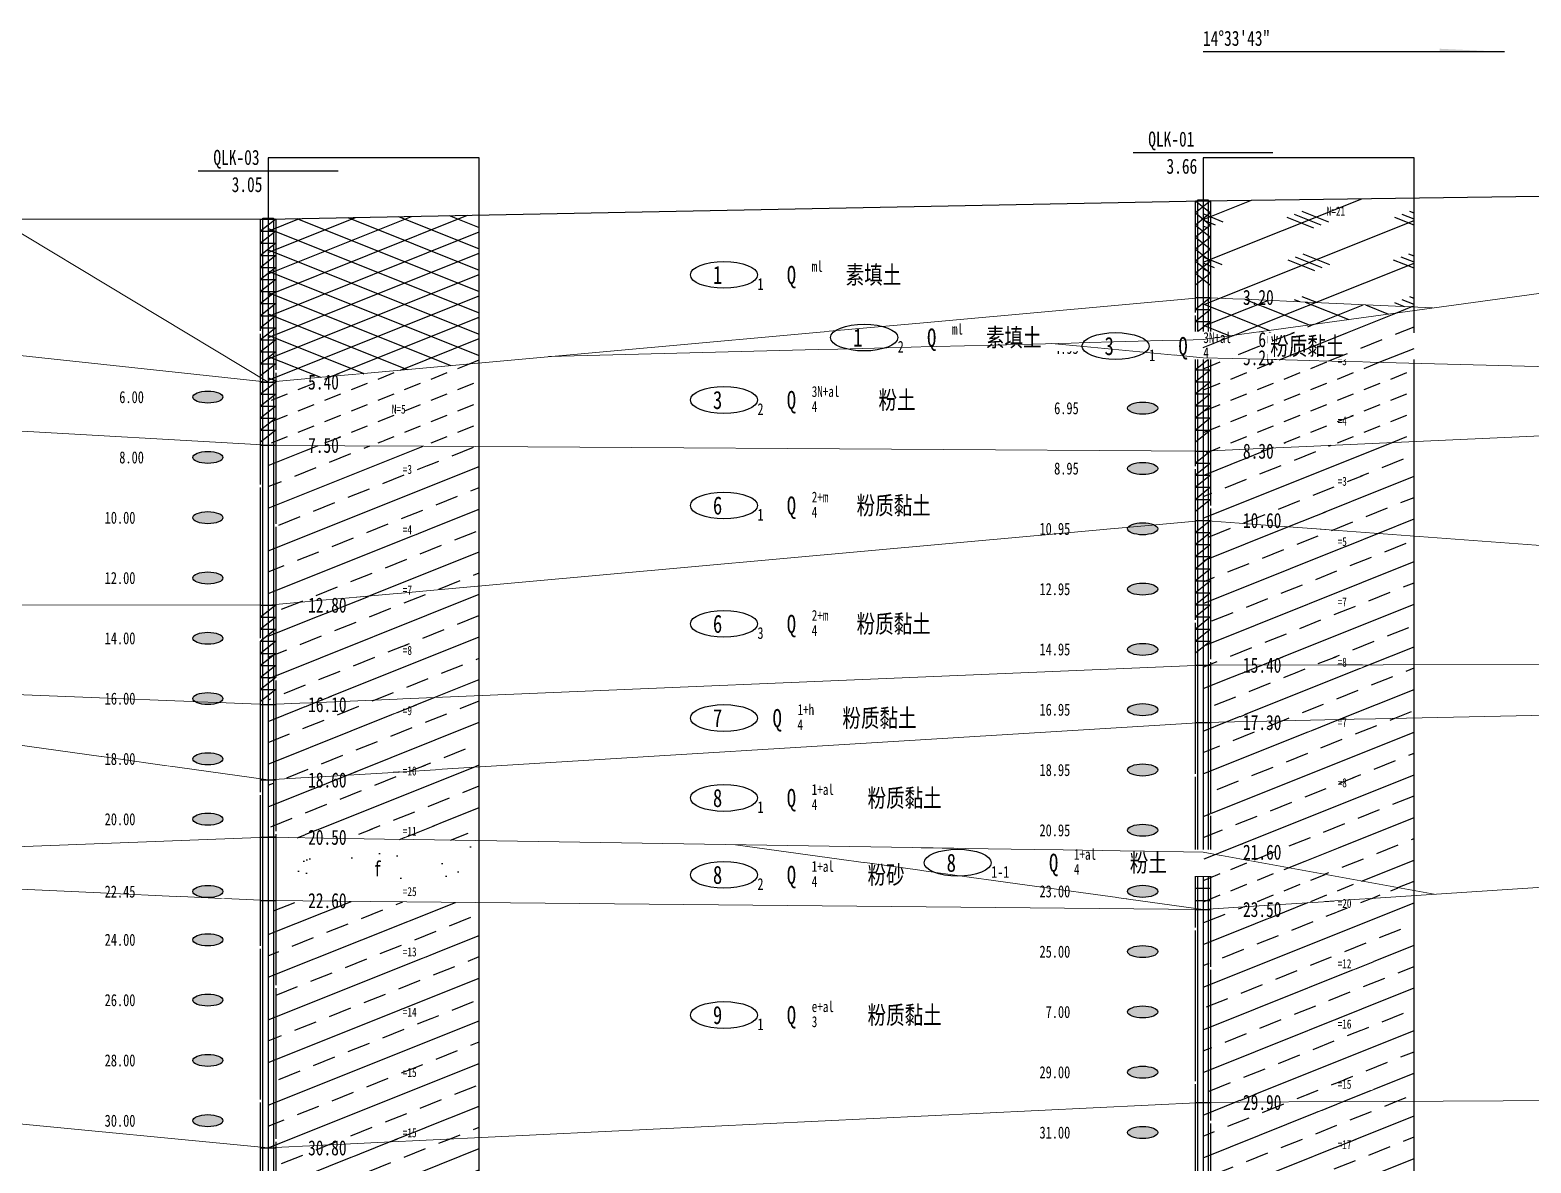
# Model space of a CAD drawing. Header units: millimetres. Extents: x 946 to 3601, y 223 to 2569.
# Drawn here: x 1884.39 to 1934.16, y 565.49 to 603.07 of the extents above; entities that cross this region are included whole.
import ezdxf

# ---------------------------------------------------------------- set-up
doc = ezdxf.new("R2010")
doc.units = ezdxf.units.MM
doc.linetypes.add('sx', pattern=[10, 5, 0, 5, 0])
for name, color, linetype in [('dz-temp', 4, 'Continuous'), ('GiCAD_PouMian', 7, 'Continuous'), ('GICAD_QUYANG', 7, 'Continuous'), ('地形线', 7, 'Continuous'), ('地质-地层符号', 3, 'Continuous'), ('地质-地面线', 7, 'Continuous'), ('地质-填充花纹', 8, 'Continuous'), ('地质-标贯', 7, 'Continuous'), ('地质-钻孔', 7, 'Continuous')]:
    doc.layers.add(name, color=color, linetype=linetype)
doc.layers.add('地质-地层线', color=7, linetype='Continuous', lineweight=15)
doc.layers.add('地质-文字', color=7, linetype='Continuous', lineweight=15)
doc.styles.add('LZ_FONTS_FS', font='', dxfattribs={"width": 0.7})
doc.styles.add('剖线方向', font='', dxfattribs={"width": 0.7, "height": 2.5})
doc.styles.add('叠加符号', font='', dxfattribs={"width": 0.7, "height": 2.5})
doc.styles.add('地层编号', font='', dxfattribs={"width": 0.7, "height": 3})
doc.styles.add('层底标注', font='', dxfattribs={"width": 0.7, "height": 2.5})
doc.styles.add('岩土名称', font='', dxfattribs={"width": 0.7, "height": 3})
doc.styles.add('时代', font='', dxfattribs={"width": 0.7, "height": 3})
doc.styles.add('标贯动探', font='', dxfattribs={"width": 0.7, "height": 1.5})
doc.styles.add('钻孔标注', font='', dxfattribs={"width": 0.7, "height": 2.5})
doc.styles.get('LZ_FONTS_FS').set_extended_font_data('仿宋_GB2312')
doc.styles.get('剖线方向').set_extended_font_data('仿宋_GB2312')
doc.styles.get('叠加符号').set_extended_font_data('仿宋_GB2312')
doc.styles.get('地层编号').set_extended_font_data('仿宋_GB2312')
doc.styles.get('层底标注').set_extended_font_data('仿宋_GB2312')
doc.styles.get('岩土名称').set_extended_font_data('仿宋_GB2312')
doc.styles.get('时代').set_extended_font_data('仿宋_GB2312')
doc.styles.get('标贯动探').set_extended_font_data('仿宋_GB2312')
doc.styles.get('钻孔标注').set_extended_font_data('仿宋_GB2312')
pattern_1 = [(21.80141, (0, 0), (-1.7677652, 0.7071061), []), (21.80141, (1.75, 0), (-1.7677652, 0.7071061), [0.76157655, -0.47598506])]
pattern_2 = [(21.80141, (0, 0), (-0.88388348, 0.3535534), []), (158.19859, (0, 0), (-0.88388348, -0.3535534), [])]
pattern_3 = [(21.80141, (0, 0), (-0.88388348, 0.3535534), [0.57118298, -0.38078866])]

# ---------------------------------------------------------------- blocks, each defined once
blk = doc.blocks.new('pxfx')
blk.add_hatch(color=7).paths.add_polyline_path([(15.687, 0), (15.687, 0.52), (20.099, 0)])
at = {"color": 7, "linetype": 'Continuous'}
blk.add_wipeout([(-10.226, -0.218), (10.317, -0.218), (10.317, 0.725), (-10.226, 0.725)], dxfattribs=at)
at = {"layer": '地形线', "color": 7}
blk.add_line((20, 0), (0, 0), dxfattribs=at)
blk = doc.blocks.new('WipeoutBlock')
at = {"color": 7}
blk.add_wipeout([(0, 0), (0, 1), (1, 1), (1, 0)], dxfattribs=at)
blk = doc.blocks.new('gkqy_yuan.dwg不标1')
at = {"layer": 'GiCAD_PouMian'}
h = blk.add_hatch(color=7, dxfattribs=at)
edge = h.paths.add_edge_path()
edge.add_arc((0, 0), 1, 0, 360)
at = {"layer": 'GICAD_QUYANG', "color": 7}
blk.add_circle((0, 0), 1, dxfattribs=at)

msp = doc.modelspace()

# ---------------------------------------------------------------- linework, layer by layer
at = {"layer": 'dz-temp', "color": 7, "linetype": 'Continuous'}
for p, q in [((1899.288, 598.834), (1892.288, 598.834)), ((1892.288, 598.834), (1892.288, 526.796)), ((1899.288, 526.796), (1899.288, 598.834)), ((1930.288, 598.834), (1923.288, 598.834)), ((1923.288, 598.834), (1923.288, 527.403)), ((1930.288, 527.403), (1930.288, 598.834))]:
    msp.add_line(p, q, dxfattribs=at)
at = {"layer": '地质-地层线', "color": 7}
for p, q in [((1883.288, 596.811), (1892.288, 591.396)), ((1874.288, 593.325), (1892.288, 591.396)), ((1874.288, 584.025), (1892.288, 583.996)), ((1874.288, 575.625), (1892.288, 576.296))]:
    msp.add_line(p, q, dxfattribs=at)
at = {"layer": '地质-地面线', "color": 7, "linetype": 'Continuous'}
for p, q in [((1892.288, 596.796), (1923.288, 597.403)), ((1874.288, 596.825), (1892.288, 596.796))]:
    msp.add_line(p, q, dxfattribs=at)
at = {"layer": '地质-钻孔', "color": 7, "linetype": 'Continuous'}
for p, q in [((1920.972, 599.003), (1925.604, 599.003)), ((1889.972, 598.396), (1894.604, 598.396)), ((1923.038, 597.403), (1923.538, 597.403)), ((1923.038, 597.403), (1923.538, 597.003)), ((1923.538, 597.403), (1923.038, 597.003)), ((1923.114, 597.433), (1923.463, 597.433)), ((1923.114, 527.403), (1923.114, 597.433)), ((1923.463, 597.433), (1923.463, 527.403)), ((1892.038, 596.796), (1892.538, 596.796)), ((1892.038, 596.796), (1892.538, 596.796)), ((1892.538, 596.796), (1892.038, 596.396)), ((1892.114, 596.826), (1892.463, 596.826)), ((1892.114, 526.796), (1892.114, 596.826)), ((1892.463, 596.826), (1892.463, 526.796)), ((1892.538, 596.796), (1892.538, 596.796)), ((1923.038, 597.003), (1923.538, 596.603)), ((1923.538, 597.003), (1923.038, 596.603)), ((1892.038, 596.396), (1892.538, 596.396)), ((1892.538, 596.396), (1892.038, 595.996)), ((1892.538, 596.396), (1892.538, 596.396)), ((1923.038, 596.603), (1923.538, 596.203)), ((1923.538, 596.603), (1923.038, 596.203)), ((1892.038, 595.996), (1892.538, 595.996)), ((1892.538, 595.996), (1892.038, 595.596)), ((1892.538, 595.996), (1892.538, 595.996)), ((1923.038, 596.203), (1923.538, 595.803)), ((1923.538, 596.203), (1923.038, 595.803)), ((1923.038, 595.803), (1923.538, 595.403)), ((1923.538, 595.803), (1923.038, 595.403)), ((1892.038, 595.596), (1892.538, 595.596)), ((1892.538, 595.596), (1892.038, 595.196)), ((1892.538, 595.596), (1892.538, 595.596)), ((1923.038, 595.403), (1923.538, 595.003)), ((1923.538, 595.403), (1923.038, 595.003)), ((1892.038, 595.196), (1892.538, 595.196)), ((1892.538, 595.196), (1892.038, 594.796)), ((1892.038, 594.796), (1892.538, 594.796)), ((1892.538, 594.796), (1892.038, 594.396)), ((1892.538, 595.196), (1892.538, 595.196)), ((1892.538, 594.796), (1892.538, 594.796)), ((1923.038, 595.003), (1923.538, 594.603)), ((1923.538, 595.003), (1923.038, 594.603)), ((1892.038, 594.396), (1892.538, 594.396)), ((1892.538, 594.396), (1892.038, 593.996)), ((1892.538, 594.396), (1892.538, 594.396)), ((1892.038, 593.996), (1892.538, 593.996)), ((1892.538, 593.996), (1892.038, 593.596)), ((1892.538, 593.996), (1892.538, 593.996)), ((1923.038, 594.203), (1923.538, 594.203)), ((1923.038, 594.203), (1923.538, 594.203)), ((1923.538, 594.203), (1923.038, 593.803)), ((1923.038, 594.203), (1923.538, 594.203)), ((1923.038, 593.803), (1923.538, 593.803)), ((1923.538, 593.803), (1923.038, 593.403)), ((1923.538, 594.203), (1923.538, 594.203)), ((1923.538, 593.803), (1923.538, 593.803)), ((1892.038, 593.596), (1892.538, 593.596)), ((1892.538, 593.596), (1892.038, 593.196)), ((1892.538, 593.596), (1892.538, 593.596)), ((1923.038, 593.403), (1923.538, 593.403)), ((1923.538, 593.403), (1923.038, 593.003)), ((1923.538, 593.403), (1923.538, 593.403)), ((1892.038, 593.196), (1892.538, 593.196)), ((1892.538, 593.196), (1892.038, 592.796)), ((1892.038, 592.796), (1892.538, 592.796)), ((1892.538, 592.796), (1892.038, 592.396)), ((1892.538, 593.196), (1892.538, 593.196)), ((1892.538, 592.796), (1892.538, 592.796)), ((1923.038, 592.803), (1923.538, 592.803)), ((1923.038, 592.803), (1923.538, 592.803)), ((1923.038, 592.803), (1923.538, 592.803)), ((1923.538, 592.803), (1923.038, 592.403)), ((1923.538, 592.803), (1923.538, 592.803)), ((1892.038, 592.396), (1892.538, 592.396)), ((1892.538, 592.396), (1892.038, 591.996)), ((1892.538, 592.396), (1892.538, 592.396)), ((1892.038, 591.996), (1892.538, 591.996)), ((1892.538, 591.996), (1892.038, 591.596)), ((1892.538, 591.996), (1892.538, 591.996)), ((1923.038, 592.203), (1923.538, 592.203)), ((1923.038, 592.203), (1923.538, 592.203)), ((1923.038, 592.203), (1923.538, 592.203)), ((1923.538, 592.203), (1923.038, 591.803)), ((1923.038, 591.803), (1923.538, 591.803)), ((1923.538, 591.803), (1923.038, 591.403)), ((1923.538, 592.203), (1923.538, 592.203)), ((1923.538, 591.803), (1923.538, 591.803)), ((1892.038, 591.396), (1892.538, 591.396)), ((1892.038, 591.396), (1892.538, 591.396)), ((1892.038, 591.396), (1892.538, 591.396)), ((1892.538, 591.396), (1892.038, 590.996)), ((1892.538, 591.396), (1892.538, 591.396)), ((1923.038, 591.403), (1923.538, 591.403)), ((1923.538, 591.403), (1923.038, 591.003)), ((1923.538, 591.403), (1923.538, 591.403)), ((1892.038, 590.996), (1892.538, 590.996)), ((1892.538, 590.996), (1892.038, 590.596)), ((1892.538, 590.996), (1892.538, 590.996)), ((1923.038, 591.003), (1923.538, 591.003)), ((1923.538, 591.003), (1923.038, 590.603)), ((1923.538, 591.003), (1923.538, 591.003)), ((1892.038, 590.596), (1892.538, 590.596)), ((1892.538, 590.596), (1892.038, 590.196)), ((1892.538, 590.596), (1892.538, 590.596)), ((1923.038, 590.603), (1923.538, 590.603)), ((1923.538, 590.603), (1923.038, 590.203)), ((1923.538, 590.603), (1923.538, 590.603)), ((1892.038, 590.196), (1892.538, 590.196)), ((1892.538, 590.196), (1892.038, 589.796)), ((1892.538, 590.196), (1892.538, 590.196)), ((1923.038, 590.203), (1923.538, 590.203)), ((1923.538, 590.203), (1923.038, 589.803)), ((1923.538, 590.203), (1923.538, 590.203)), ((1892.038, 589.796), (1892.538, 589.796)), ((1892.538, 589.796), (1892.038, 589.396)), ((1892.538, 589.796), (1892.538, 589.796)), ((1923.038, 589.803), (1923.538, 589.803)), ((1923.538, 589.803), (1923.038, 589.403)), ((1923.538, 589.803), (1923.538, 589.803)), ((1892.038, 589.296), (1892.538, 589.296)), ((1892.038, 589.296), (1892.538, 589.296)), ((1923.038, 589.103), (1923.538, 589.103)), ((1923.038, 589.103), (1923.538, 589.103)), ((1923.538, 589.103), (1923.038, 588.703)), ((1923.038, 589.103), (1923.538, 589.103)), ((1923.538, 589.103), (1923.538, 589.103)), ((1923.038, 588.703), (1923.538, 588.703)), ((1923.538, 588.703), (1923.038, 588.303)), ((1923.538, 588.703), (1923.538, 588.703)), ((1923.038, 588.303), (1923.538, 588.303)), ((1923.538, 588.303), (1923.038, 587.903)), ((1923.038, 587.903), (1923.538, 587.903)), ((1923.538, 587.903), (1923.038, 587.503)), ((1923.538, 588.303), (1923.538, 588.303)), ((1923.538, 587.903), (1923.538, 587.903)), ((1923.038, 587.503), (1923.538, 587.503)), ((1923.538, 587.503), (1923.038, 587.103)), ((1923.538, 587.503), (1923.538, 587.503)), ((1923.038, 586.803), (1923.538, 586.803)), ((1923.038, 586.803), (1923.538, 586.803)), ((1923.038, 586.803), (1923.538, 586.803)), ((1923.538, 586.803), (1923.038, 586.403)), ((1923.038, 586.403), (1923.538, 586.403)), ((1923.538, 586.403), (1923.038, 586.003)), ((1923.538, 586.803), (1923.538, 586.803)), ((1923.538, 586.403), (1923.538, 586.403)), ((1923.038, 586.003), (1923.538, 586.003)), ((1923.538, 586.003), (1923.038, 585.603)), ((1923.538, 586.003), (1923.538, 586.003)), ((1923.038, 585.603), (1923.538, 585.603)), ((1923.538, 585.603), (1923.038, 585.203)), ((1923.538, 585.603), (1923.538, 585.603)), ((1923.038, 585.203), (1923.538, 585.203)), ((1923.538, 585.203), (1923.038, 584.803)), ((1923.538, 585.203), (1923.538, 585.203)), ((1923.038, 584.803), (1923.538, 584.803)), ((1923.538, 584.803), (1923.038, 584.403)), ((1923.038, 584.403), (1923.538, 584.403)), ((1923.538, 584.403), (1923.038, 584.003)), ((1923.538, 584.803), (1923.538, 584.803)), ((1923.538, 584.403), (1923.538, 584.403)), ((1892.038, 583.996), (1892.538, 583.996)), ((1892.038, 583.996), (1892.538, 583.996)), ((1892.038, 583.996), (1892.538, 583.996)), ((1892.538, 583.996), (1892.038, 583.596)), ((1892.538, 583.996), (1892.538, 583.996)), ((1923.038, 584.003), (1923.538, 584.003)), ((1923.538, 584.003), (1923.038, 583.603)), ((1923.538, 584.003), (1923.538, 584.003)), ((1892.038, 583.596), (1892.538, 583.596)), ((1892.538, 583.596), (1892.038, 583.196)), ((1892.538, 583.596), (1892.538, 583.596)), ((1923.038, 583.603), (1923.538, 583.603)), ((1923.538, 583.603), (1923.038, 583.203)), ((1923.538, 583.603), (1923.538, 583.603)), ((1892.038, 583.196), (1892.538, 583.196)), ((1892.538, 583.196), (1892.038, 582.796)), ((1892.538, 583.196), (1892.538, 583.196)), ((1923.038, 583.203), (1923.538, 583.203)), ((1923.538, 583.203), (1923.038, 582.803)), ((1923.538, 583.203), (1923.538, 583.203)), ((1892.038, 582.796), (1892.538, 582.796)), ((1892.538, 582.796), (1892.038, 582.396)), ((1892.038, 582.396), (1892.538, 582.396)), ((1892.538, 582.396), (1892.038, 581.996)), ((1892.538, 582.796), (1892.538, 582.796)), ((1892.538, 582.396), (1892.538, 582.396)), ((1923.038, 582.803), (1923.538, 582.803)), ((1923.538, 582.803), (1923.038, 582.403)), ((1923.538, 582.803), (1923.538, 582.803)), ((1892.038, 581.996), (1892.538, 581.996)), ((1892.538, 581.996), (1892.038, 581.596)), ((1892.538, 581.996), (1892.538, 581.996)), ((1923.038, 582.003), (1923.538, 582.003)), ((1923.038, 582.003), (1923.538, 582.003)), ((1892.038, 581.596), (1892.538, 581.596)), ((1892.538, 581.596), (1892.038, 581.196)), ((1892.538, 581.596), (1892.538, 581.596)), ((1892.038, 581.196), (1892.538, 581.196)), ((1892.538, 581.196), (1892.038, 580.796)), ((1892.538, 581.196), (1892.538, 581.196)), ((1892.038, 580.696), (1892.538, 580.696)), ((1892.038, 580.696), (1892.538, 580.696)), ((1923.038, 580.103), (1923.538, 580.103)), ((1923.038, 580.103), (1923.538, 580.103)), ((1892.038, 578.196), (1892.538, 578.196)), ((1892.038, 578.196), (1892.538, 578.196)), ((1892.038, 576.296), (1892.538, 576.296)), ((1892.038, 576.296), (1892.538, 576.296)), ((1892.038, 576.296), (1892.538, 576.296)), ((1892.538, 576.296), (1892.288, 576.296)), ((1892.288, 576.296), (1892.288, 574.196)), ((1923.038, 575.803), (1923.538, 575.803)), ((1923.038, 575.803), (1923.538, 575.803)), ((1923.038, 575.803), (1923.538, 575.803)), ((1923.038, 575.403), (1923.538, 575.403)), ((1923.038, 575.003), (1923.538, 575.003)), ((1923.038, 574.603), (1923.538, 574.603)), ((1892.038, 574.196), (1892.538, 574.196)), ((1892.038, 574.196), (1892.538, 574.196)), ((1923.038, 574.203), (1923.538, 574.203)), ((1923.038, 573.903), (1923.538, 573.903)), ((1923.038, 573.903), (1923.538, 573.903)), ((1923.038, 567.503), (1923.538, 567.503)), ((1923.038, 567.503), (1923.538, 567.503)), ((1892.038, 565.996), (1892.538, 565.996)), ((1892.038, 565.996), (1892.538, 565.996))]:
    msp.add_line(p, q, dxfattribs=at)
at = {"layer": '地质-钻孔', "color": 7, "linetype": 'sx'}
for p, q in [((1923.038, 597.403), (1923.538, 597.403)), ((1923.038, 527.403), (1923.038, 597.403)), ((1923.538, 597.403), (1923.538, 527.403)), ((1892.038, 596.796), (1892.538, 596.796)), ((1892.038, 526.796), (1892.038, 596.796)), ((1892.538, 596.796), (1892.538, 526.796))]:
    msp.add_line(p, q, dxfattribs=at)

# ---------------------------------------------------------------- block references
at = {"color": 7, "linetype": 'Continuous', "xscale": 0.5, "yscale": 0.2}
msp.add_blockref('pxfx', (1923.288, 602.345), dxfattribs=at)
at = {"linetype": 'Continuous'}
for p, xscale, yscale in [((1927.288, 596.873), 1.652972948228989, 0.3589189189189528), ((1906.188, 594.41), 3.101081073709065, 1.025297296822901), ((1924.513, 593.913), 2.621621580381725, 0.5556756756756659), ((1910.838, 592.331), 3.101081073709065, 1.025297296822901), ((1918.251, 592.288), 2.137297264305244, 0.4605405405405509), ((1920.688, 592.288, 0), 1.200000009999894, 0.4800000039999577), ((1924.513, 591.913), 2.621621580381725, 0.5556756756756659), ((1927.651, 591.913), 0.9264864741146084, 0.3654054054054359), ((1893.513, 591.106), 2.621621580381725, 0.5556756756756659), ((1887.251, 590.656), 2.137297264305244, 0.4605405405405509), ((1889.688, 590.656, 0), 1.200000009999894, 0.4800000039999577), ((1906.188, 590.26), 3.101081073709065, 1.025297296822901), ((1912.429, 590.356), 3.105945896457979, 0.8778378378378694), ((1896.288, 590.306), 1.289729711171685, 0.3589189189189528), ((1918.251, 590.288), 2.137297264305244, 0.4605405405405509), ((1920.688, 590.288, 0), 1.200000009999894, 0.4800000039999577), ((1927.651, 589.913), 0.9264864741146084, 0.3589189189189528), ((1893.513, 589.006), 2.621621580381725, 0.5556756756756659), ((1924.513, 588.813), 2.621621580381725, 0.5556756756756659), ((1887.251, 588.656), 2.137297264305244, 0.4605405405405509), ((1889.688, 588.656, 0), 1.200000009999894, 0.4800000039999577), ((1896.651, 588.306), 0.9264864741146084, 0.3654054054054359), ((1918.251, 588.288), 2.137297264305244, 0.4605405405405509), ((1920.688, 588.288, 0), 1.200000009999894, 0.4800000039999577), ((1927.651, 587.913), 0.9264864741146084, 0.3654054054054359), ((1906.188, 586.76), 3.101081073709065, 1.025297296822901), ((1886.766, 586.656), 2.621621580381725, 0.4605405405405509), ((1889.688, 586.656, 0), 1.200000009999894, 0.4800000039999577), ((1896.651, 586.306), 0.9264864741146084, 0.3589189189189528), ((1917.766, 586.288), 2.621621580381725, 0.4605405405405509), ((1920.688, 586.288, 0), 1.200000009999894, 0.4800000039999577), ((1927.651, 585.913), 0.9264864741146084, 0.3589189189189528), ((1886.766, 584.656), 2.621621580381725, 0.4605405405405509), ((1889.688, 584.656, 0), 1.200000009999894, 0.4800000039999577), ((1896.651, 584.306), 0.9264864741146084, 0.3589189189189528), ((1917.766, 584.288), 2.621621580381725, 0.4605405405405509), ((1920.688, 584.288, 0), 1.200000009999894, 0.4800000039999577), ((1906.188, 582.835), 3.101081073709065, 1.025297296822901), ((1927.651, 583.913), 0.9264864741146084, 0.3589189189189528), ((1886.766, 582.656), 2.621621580381725, 0.4605405405405509), ((1889.688, 582.656, 0), 1.200000009999894, 0.4800000039999577), ((1896.651, 582.306), 0.9264864741146084, 0.3654054054054359), ((1917.766, 582.288), 2.621621580381725, 0.4605405405405509), ((1920.688, 582.288, 0), 1.200000009999894, 0.4800000039999577), ((1927.651, 581.913), 0.9264864741146084, 0.3654054054054359), ((1886.766, 580.656), 2.621621580381725, 0.4605405405405509), ((1889.688, 580.656, 0), 1.200000009999894, 0.4800000039999577), ((1896.651, 580.306), 0.9264864741146084, 0.3654054054054359), ((1906.188, 579.764), 2.426486484114503, 0.9705945936458011), ((1908.915, 579.806), 2.072626996839472, 0.918486486486545), ((1917.766, 580.288), 2.621621580381725, 0.4605405405405509), ((1920.688, 580.288, 0), 1.200000009999894, 0.4800000039999577), ((1927.651, 579.913), 0.9264864741146084, 0.3589189189189528), ((1886.766, 578.656), 2.621621580381725, 0.4605405405405509), ((1889.688, 578.656, 0), 1.200000009999894, 0.4800000039999577), ((1896.651, 578.306), 1.289729711171685, 0.3654054054054359), ((1917.766, 578.288), 2.621621580381725, 0.4605405405405509), ((1920.688, 578.288, 0), 1.200000009999894, 0.4800000039999577), ((1906.188, 577.06), 3.101081073709065, 1.025297296822901), ((1912.066, 577.156), 6.011891792915958, 0.8778378378378694), ((1927.651, 577.913), 0.9264864741146084, 0.3654054054054359), ((1886.766, 576.656), 2.621621580381725, 0.4605405405405509), ((1889.688, 576.656, 0), 1.200000009999894, 0.4800000039999577), ((1896.651, 576.306), 1.289729711171685, 0.3589189189189528), ((1917.766, 576.288), 2.621621580381725, 0.4605405405405509), ((1920.688, 576.288, 0), 1.200000009999894, 0.4800000039999577), ((1924.513, 575.513), 3.227026975477156, 0.5556756756756659), ((1895.688, 574.962), 1.064864864864785, 0.5448648648648304), ((1906.188, 574.51), 3.101081073709065, 1.025297296822901), ((1912.066, 574.606), 3.105945896457979, 0.8810810810811565), ((1886.766, 574.256), 2.621621580381725, 0.4518918918919371), ((1889.688, 574.256, 0), 1.200000009999894, 0.4800000039999577), ((1896.651, 574.306), 1.289729711171685, 0.3589189189189528), ((1917.766, 574.263), 2.621621580381725, 0.4605405405405509), ((1920.688, 574.263, 0), 1.200000009999894, 0.4800000039999577), ((1927.651, 573.913), 1.289729711171685, 0.3654054054054359), ((1886.766, 572.656), 2.621621580381725, 0.4605405405405509), ((1889.688, 572.656, 0), 1.200000009999894, 0.4800000039999577), ((1896.651, 572.306), 1.289729711171685, 0.3654054054054359), ((1917.766, 572.263), 2.621621580381725, 0.4605405405405509), ((1920.688, 572.263, 0), 1.200000009999894, 0.4800000039999577), ((1927.651, 571.913), 1.289729711171685, 0.3589189189189528), ((1886.766, 570.656), 2.621621580381725, 0.4605405405405509), ((1889.688, 570.656, 0), 1.200000009999894, 0.4800000039999577), ((1896.651, 570.306), 1.289729711171685, 0.3589189189189528), ((1906.188, 569.86), 3.101081073709065, 1.025297296822901), ((1917.766, 570.263), 2.621621580381725, 0.4605405405405509), ((1920.688, 570.263, 0), 1.200000009999894, 0.4800000039999577), ((1927.651, 569.913), 1.289729711171685, 0.3654054054054359), ((1886.766, 568.656), 2.621621580381725, 0.4605405405405509), ((1889.688, 568.656, 0), 1.200000009999894, 0.4800000039999577), ((1896.651, 568.306), 1.289729711171685, 0.3589189189189528), ((1917.766, 568.263), 2.621621580381725, 0.4605405405405509), ((1920.688, 568.263, 0), 1.200000009999894, 0.4800000039999577), ((1927.651, 567.913), 1.289729711171685, 0.3589189189189528), ((1886.766, 566.656), 2.621621580381725, 0.4605405405405509), ((1889.688, 566.656, 0), 1.200000009999894, 0.4800000039999577), ((1896.651, 566.306), 1.289729711171685, 0.3589189189189528), ((1917.766, 566.263), 2.621621580381725, 0.4605405405405509), ((1920.688, 566.263, 0), 1.200000009999894, 0.4800000039999577), ((1927.651, 565.913), 1.289729711171685, 0.3589189189189528)]:
    msp.add_blockref('WipeoutBlock', p, dxfattribs=dict(at, xscale=xscale, yscale=yscale))

# ---------------------------------------------------------------- texts
at = {"layer": '地质-钻孔', "color": 7, "linetype": 'Continuous', "style": '钻孔标注', "width": 0.75}
for s, p in [('QLK-01', (1921.472, 599.203)), ('QLK-03', (1890.472, 598.596)), ('3.66', (1922.077, 598.303)), ('3.05', (1891.077, 597.696))]:
    msp.add_text(s, height=0.5, dxfattribs=at).set_placement(p)

# ---------------------------------------------------------------- next in the draw order: hatches: boundary and pattern name
at = {"layer": '地质-填充花纹', "linetype": 'Continuous'}
h = msp.add_hatch(dxfattribs=at)
h.set_pattern_fill('GKZTT', color=256, scale=0.25, style=0, pattern_type=2)
h.set_pattern_definition([(21.80141, (0, 0), (-1.76776695, 0.7071068), []), (158.19859, (0.625, -0.1), (-3.535534, -1.4142136), [0.9519716, -2.855915]), (158.19859, (0.375, -0.2), (-3.535534, -1.4142136), [0.9519716, -2.855915]), (158.19859, (0.125, -0.3), (-3.535534, -1.4142136), [0.9519716, -2.855915]), (158.19859, (4.125, -0.1), (-3.535534, -1.4142136), [0.9519716, -2.855915]), (158.19859, (3.875, -0.2), (-3.535534, -1.4142136), [0.9519716, -2.855915]), (158.19859, (3.625, -0.3), (-3.535534, -1.4142136), [0.9519716, -2.855915])])
h.paths.add_polyline_path([(1930.288, 593.879), (1923.288, 594.203), (1923.288, 597.403), (1930.288, 597.499)])
h = msp.add_hatch(dxfattribs=at)
h.set_pattern_fill('GKSTT', color=256, scale=0.25, style=0, pattern_type=2)
h.set_pattern_definition(pattern_2)
h.paths.add_polyline_path([(1899.288, 592.03), (1892.288, 591.396), (1892.288, 596.796), (1899.288, 596.933)])
h = msp.add_hatch(dxfattribs=at)
h.set_pattern_fill('GKFT', color=256, scale=0.25, style=0, pattern_type=2)
h.set_pattern_definition(pattern_3)
h.paths.add_polyline_path([(1899.288, 589.253), (1892.288, 589.296), (1892.288, 591.396), (1899.288, 592.03)])

# ---------------------------------------------------------------- next in the draw order: linework, layer by layer
at = {"layer": '地质-地层符号', "color": 7, "linetype": 'Continuous'}
for centre in [(1907.401, 594.95), (1912.051, 592.871), (1907.401, 590.8), (1907.401, 587.3), (1907.401, 583.375), (1907.401, 580.25), (1907.401, 577.6), (1907.401, 575.05), (1907.401, 570.4)]:
    msp.add_ellipse(centre, major_axis=(-1.113, 0), ratio=0.4, dxfattribs=at)
at = {"layer": '地质-地层线', "color": 7}
for p, q in [((1923.288, 594.203), (1930.897, 593.851)), ((1923.288, 589.103), (1948.288, 590.245)), ((1892.288, 589.296), (1923.288, 589.103)), ((1874.288, 575.025), (1892.288, 574.196)), ((1874.288, 567.725), (1892.288, 565.996))]:
    msp.add_line(p, q, dxfattribs=at)
at = {"layer": '地质-地面线', "color": 7, "linetype": 'Continuous'}
msp.add_line((1923.288, 597.403), (1948.288, 597.745), dxfattribs=at)

# ---------------------------------------------------------------- next in the draw order: block references
at = {"linetype": 'Continuous'}
for p, xscale, yscale in [((1909.387, 594.506), 1.723913489264487, 0.918486486486545), ((1914.037, 592.427), 1.723913489264487, 0.918486486486545), ((1924.513, 592.513), 2.621621580381725, 0.5556756756756659), ((1887.251, 590.656), 2.137297264305244, 0.4605405405405509), ((1889.688, 590.656, 0), 1.200000009999894, 0.4800000039999577), ((1909.387, 590.356), 2.770054011989214, 0.9262702702702701), ((1887.251, 588.656), 2.137297264305244, 0.4605405405405509), ((1889.688, 588.656, 0), 1.200000009999894, 0.4800000039999577), ((1909.387, 586.856), 2.072626996839472, 0.918486486486545), ((1886.766, 586.656), 2.621621580381725, 0.4605405405405509), ((1889.688, 586.656, 0), 1.200000009999894, 0.4800000039999577), ((1924.513, 586.513), 3.227026975477156, 0.5556756756756659), ((1886.766, 584.656), 2.621621580381725, 0.4605405405405509), ((1889.688, 584.656, 0), 1.200000009999894, 0.4800000039999577), ((1893.513, 583.706), 3.227026975477156, 0.5556756756756659), ((1909.387, 582.931), 2.072626996839472, 0.918486486486545), ((1886.766, 582.656), 2.621621580381725, 0.4605405405405509), ((1889.688, 582.656, 0), 1.200000009999894, 0.4800000039999577), ((1924.513, 581.713), 3.227026975477156, 0.5556756756756659), ((1886.766, 580.656), 2.621621580381725, 0.4605405405405509), ((1889.688, 580.656, 0), 1.200000009999894, 0.4800000039999577), ((1893.513, 580.406), 3.227026975477156, 0.5556756756756659), ((1911.231, 579.806), 6.011891792915958, 0.8778378378378694), ((1924.513, 579.813), 3.227026975477156, 0.5556756756756659), ((1886.766, 578.656), 2.621621580381725, 0.4605405405405509), ((1889.688, 578.656, 0), 1.200000009999894, 0.4800000039999577), ((1893.513, 577.906), 3.227026975477156, 0.5556756756756659), ((1909.387, 577.156), 2.421340504414457, 0.918486486486545), ((1886.766, 576.656), 2.621621580381725, 0.4605405405405509), ((1889.688, 576.656, 0), 1.200000009999894, 0.4800000039999577), ((1893.513, 576.006), 3.227026975477156, 0.5556756756756659), ((1920.761, 575.008), 3.105945896457979, 0.8778378378378694), ((1909.387, 574.606), 2.421340504414457, 0.918486486486545), ((1893.513, 573.906), 3.227026975477156, 0.5556756756756659), ((1924.513, 573.613), 3.227026975477156, 0.5556756756756659), ((1886.766, 572.656), 2.621621580381725, 0.4605405405405509), ((1889.688, 572.656, 0), 1.200000009999894, 0.4800000039999577), ((1909.387, 569.956), 2.421340504414457, 0.918486486486545), ((1924.513, 567.213), 3.227026975477156, 0.5556756756756659), ((1893.513, 565.706), 3.227026975477156, 0.5556756756756659)]:
    msp.add_blockref('WipeoutBlock', p, dxfattribs=dict(at, xscale=xscale, yscale=yscale))
at = {"color": 7, "linetype": 'Continuous', "xscale": 0.5, "yscale": 0.2}
for p in [(1921.288, 592.528), (1921.288, 590.528), (1921.288, 588.528), (1921.288, 586.528), (1921.288, 584.528), (1921.288, 582.528), (1921.288, 580.528), (1921.288, 578.528), (1921.288, 576.528), (1890.288, 574.496), (1921.288, 574.503), (1921.288, 572.503), (1890.288, 570.896), (1921.288, 570.503), (1890.288, 568.896), (1921.288, 568.503), (1890.288, 566.896), (1921.288, 566.503)]:
    msp.add_blockref('gkqy_yuan.dwg不标1', p, dxfattribs=at)

# ---------------------------------------------------------------- next in the draw order: texts
at = {"color": 7, "linetype": 'Continuous', "width": 0.75}
for s, height, style, p in [('14°33\'43"', 0.5, '剖线方向', (1923.288, 602.545)), ('4.95', 0.4, 'LZ_FONTS_FS', (1918.351, 592.328)), ('6.95', 0.4, 'LZ_FONTS_FS', (1918.351, 590.328)), ('8.95', 0.4, 'LZ_FONTS_FS', (1918.351, 588.328)), ('10.95', 0.4, 'LZ_FONTS_FS', (1917.866, 586.328)), ('12.95', 0.4, 'LZ_FONTS_FS', (1917.866, 584.328)), ('14.95', 0.4, 'LZ_FONTS_FS', (1917.866, 582.328)), ('16.95', 0.4, 'LZ_FONTS_FS', (1917.866, 580.328)), ('18.95', 0.4, 'LZ_FONTS_FS', (1917.866, 578.328)), ('20.95', 0.4, 'LZ_FONTS_FS', (1917.866, 576.328)), ('22.45', 0.4, 'LZ_FONTS_FS', (1886.866, 574.296)), ('23.00', 0.4, 'LZ_FONTS_FS', (1917.866, 574.303)), ('25.00', 0.4, 'LZ_FONTS_FS', (1917.866, 572.303)), ('26.00', 0.4, 'LZ_FONTS_FS', (1886.866, 570.696)), ('27.00', 0.4, 'LZ_FONTS_FS', (1917.866, 570.303)), ('28.00', 0.4, 'LZ_FONTS_FS', (1886.866, 568.696)), ('29.00', 0.4, 'LZ_FONTS_FS', (1917.866, 568.303)), ('30.00', 0.4, 'LZ_FONTS_FS', (1886.866, 566.696)), ('31.00', 0.4, 'LZ_FONTS_FS', (1917.866, 566.303))]:
    msp.add_text(s, height=height, dxfattribs=dict(at, style=style)).set_placement(p)
at = {"layer": '地质-地层符号', "color": 7, "linetype": 'Continuous', "width": 0.75}
for s, height, style, p in [('1', 0.6, '地层编号', (1907.038, 594.65)), ('1', 0.39, '地层编号', (1908.515, 594.45)), ('1', 0.6, '地层编号', (1911.688, 592.571)), ('2', 0.39, '地层编号', (1913.165, 592.371)), ('3', 0.6, '地层编号', (1907.038, 590.5)), ('粉土', 0.6, '岩土名称', (1912.529, 590.5)), ('2', 0.39, '地层编号', (1908.515, 590.3)), ('6', 0.6, '地层编号', (1907.038, 587)), ('1', 0.39, '地层编号', (1908.515, 586.8)), ('6', 0.6, '地层编号', (1907.038, 583.075)), ('3', 0.39, '地层编号', (1908.515, 582.875)), ('7', 0.6, '地层编号', (1907.038, 579.95)), ('Q', 0.6, '时代', (1909.015, 579.95)), ('1+h', 0.36, '时代', (1909.841, 580.35)), ('4', 0.36, '时代', (1909.841, 579.85)), ('8', 0.6, '地层编号', (1907.038, 577.3)), ('粉质黏土', 0.6, '岩土名称', (1912.166, 577.3)), ('1', 0.39, '地层编号', (1908.515, 577.1)), ('粉砂', 0.6, '岩土名称', (1912.166, 574.75)), ('8', 0.6, '地层编号', (1907.038, 574.75)), ('2', 0.39, '地层编号', (1908.515, 574.55)), ('9', 0.6, '地层编号', (1907.038, 570.1)), ('1', 0.39, '地层编号', (1908.515, 569.9))]:
    msp.add_text(s, height=height, dxfattribs=dict(at, style=style)).set_placement(p)
at = {"layer": '地质-填充花纹', "linetype": 'Continuous', "style": '叠加符号', "width": 0.75}
msp.add_text('f', height=0.5, dxfattribs=at).set_placement((1895.788, 575.002))
at = {"layer": '地质-文字', "color": 7, "linetype": 'Continuous', "style": '层底标注', "width": 0.75}
for s, p in [('3.20', (1924.613, 593.953)), ('5.40', (1893.613, 591.146)), ('7.50', (1893.613, 589.046)), ('8.30', (1924.613, 588.853)), ('21.60', (1924.613, 575.553))]:
    msp.add_text(s, height=0.5, dxfattribs=at).set_placement(p)
at = {"layer": '地质-标贯', "color": 7, "linetype": 'Continuous', "style": '标贯动探', "width": 0.75}
for s, p in [('N=21', (1927.388, 596.913)), ('=3', (1927.751, 591.953)), ('N=5', (1896.388, 590.346)), ('=4', (1927.751, 589.953)), ('=3', (1896.751, 588.346)), ('=3', (1927.751, 587.953)), ('=4', (1896.751, 586.346)), ('=5', (1927.751, 585.953)), ('=7', (1927.751, 583.953)), ('=8', (1896.751, 582.346)), ('=8', (1927.751, 577.953)), ('=13', (1896.751, 572.346)), ('=12', (1927.751, 571.953)), ('=14', (1896.751, 570.346)), ('=16', (1927.751, 569.953)), ('=15', (1896.751, 568.346)), ('=17', (1927.751, 565.953))]:
    msp.add_text(s, height=0.3, dxfattribs=at).set_placement(p)

# ---------------------------------------------------------------- next in the draw order: hatches: boundary and pattern name
at = {"layer": '地质-填充花纹', "linetype": 'Continuous'}
h = msp.add_hatch(dxfattribs=at)
h.set_pattern_fill('GLYNT', color=256, scale=0.25, style=0, pattern_type=2)
h.set_pattern_definition(pattern_1)
h.paths.add_polyline_path([(1930.288, 586.283), (1923.288, 586.803), (1923.288, 589.103), (1930.288, 589.423)])
h = msp.add_hatch(dxfattribs=at)
h.set_pattern_fill('GLYNT', color=256, scale=0.25, style=0, pattern_type=2)
h.set_pattern_definition(pattern_1)
h.paths.add_polyline_path([(1899.288, 589.253), (1899.288, 584.63), (1892.288, 583.996), (1892.288, 589.296)])
h = msp.add_hatch(dxfattribs=at)
h.set_pattern_fill('GLYNT', color=256, scale=0.25, style=0, pattern_type=2)
h.set_pattern_definition(pattern_1)
h.paths.add_polyline_path([(1930.288, 586.283), (1930.288, 582.015), (1923.288, 582.003), (1923.288, 586.803)])
h = msp.add_hatch(dxfattribs=at)
h.set_pattern_fill('GLYNT', color=256, scale=0.25, style=0, pattern_type=2)
h.set_pattern_definition(pattern_1)
h.paths.add_polyline_path([(1899.288, 580.991), (1892.288, 580.696), (1892.288, 583.996), (1899.288, 584.63)])
h = msp.add_hatch(dxfattribs=at)
h.set_pattern_fill('GLYNT', color=256, scale=0.25, style=0, pattern_type=2)
h.set_pattern_definition(pattern_1)
h.paths.add_polyline_path([(1930.288, 580.255), (1923.288, 580.103), (1923.288, 582.003), (1930.288, 582.015)])
h = msp.add_hatch(dxfattribs=at)
h.set_pattern_fill('GLYNT', color=256, scale=0.25, style=0, pattern_type=2)
h.set_pattern_definition(pattern_1)
h.paths.add_polyline_path([(1899.288, 578.627), (1892.288, 578.196), (1892.288, 580.696), (1899.288, 580.991)])
h = msp.add_hatch(dxfattribs=at)
h.set_pattern_fill('GLYNT', color=256, scale=0.25, style=0, pattern_type=2)
h.set_pattern_definition(pattern_1)
h.paths.add_polyline_path([(1930.288, 574.527), (1923.288, 575.803), (1923.288, 580.103), (1930.288, 580.255)])
h = msp.add_hatch(dxfattribs=at)
h.set_pattern_fill('GLYNT', color=256, scale=0.25, style=0, pattern_type=2)
h.set_pattern_definition(pattern_1)
h.paths.add_polyline_path([(1899.288, 576.185), (1892.288, 576.296), (1892.288, 578.196), (1899.288, 578.627)])
h = msp.add_hatch(dxfattribs=at)
h.set_pattern_fill('GLXS', color=256, scale=0.25, style=0, pattern_type=2)
h.set_pattern_definition([(17.062863, (0, 0), (2.79036967, 1.248899855), [-5.9751498, 0, -4.4813624, 0, -4.4813624, 0]), (3.01447, (0, 0), (7.2145321, 1.8094251), [-2.978456, 0, -7.7439854, 0, -1.7870735, 0]), (345.966575, (-5.3654, 0), (11.07338644, -1.5019982), [-1.573447, 0, -6.293788, 0, -7.3427527, 0]), (17.06286, (0, 0), (-2.941879, 3.021541), [-3.983433, 0, -4.9792915, 0, -4.481362, 0]), (3.01447, (0, 0), (4.858372, 4.093388), [-3.574147, 0, -5.3612206, 0, -1.7870735, 0]), (345.7037, (-5.3654, 0), (5.2409553, 1.250378), [-2.088827, 0, -6.788688, 0, -10.444135, 0]), (339.87047, (-5.3654, 0), (6.9800505, 1.196567), [-0.9422907, 0, -3.769163, 0, -3.769163, 0]), (17.06286, (0, 0), (6.5425438, 3.7545058), [-1.4937875, 0, -1.4937875, 0, -4.4813624, 0]), (3.01447, (0, 0), (2.716851, 3.980613), [-3.574147, 0, -7.743985, 0, -1.7870735, 0]), (345.7037, (-5.3654, 0), (15.682466, 1.374167), [-6.266481, 0, -2.611034, 0, -2.611034, 0]), (339.87047, (-5.3654, 0), (230427.237503, -84451.983463), [-1.187286, 0, -9.894053, 0, -0.942291, 0])])
h.paths.add_polyline_path([(1899.288, 576.185), (1899.288, 574.13), (1892.288, 574.196), (1892.288, 576.296)])
h = msp.add_hatch(dxfattribs=at)
h.set_pattern_fill('GKFT', color=256, scale=0.25, style=0, pattern_type=2)
h.set_pattern_definition(pattern_3)
h.paths.add_polyline_path([(1930.288, 574.527), (1930.288, 574.363), (1923.288, 573.903), (1923.288, 575.803)])
h = msp.add_hatch(dxfattribs=at)
h.set_pattern_fill('GLYNT', color=256, scale=0.25, style=0, pattern_type=2)
h.set_pattern_definition(pattern_1)
h.paths.add_polyline_path([(1899.288, 574.13), (1899.288, 566.336), (1892.288, 565.996), (1892.288, 574.196)])
h = msp.add_hatch(dxfattribs=at)
h.set_pattern_fill('GLYNT', color=256, scale=0.25, style=0, pattern_type=2)
h.set_pattern_definition(pattern_1)
h.paths.add_polyline_path([(1930.288, 567.543), (1923.288, 567.503), (1923.288, 573.903), (1930.288, 574.363)])
h = msp.add_hatch(dxfattribs=at)
h.set_pattern_fill('GLYNT', color=256, scale=0.25, style=0, pattern_type=2)
h.set_pattern_definition(pattern_1)
h.paths.add_polyline_path([(1930.288, 562.955), (1923.288, 562.803), (1923.288, 567.503), (1930.288, 567.543)])
h = msp.add_hatch(dxfattribs=at)
h.set_pattern_fill('GLYNT', color=256, scale=0.25, style=0, pattern_type=2)
h.set_pattern_definition(pattern_1)
h.paths.add_polyline_path([(1899.288, 562.411), (1892.288, 562.296), (1892.288, 565.996), (1899.288, 566.336)])

# ---------------------------------------------------------------- next in the draw order: linework, layer by layer
at = {"layer": '地质-地层线', "color": 7}
for p, q in [((1874.288, 590.325), (1892.288, 589.296)), ((1923.288, 586.803), (1948.288, 584.945)), ((1892.288, 580.696), (1923.288, 582.003)), ((1923.288, 582.003), (1948.288, 582.045)), ((1874.288, 581.425), (1892.288, 580.696)), ((1874.288, 580.725), (1892.288, 578.196)), ((1923.288, 580.103), (1948.288, 580.645)), ((1892.288, 578.196), (1923.288, 580.103)), ((1923.288, 575.803), (1930.949, 574.406)), ((1923.288, 573.903), (1948.288, 575.545)), ((1892.288, 574.196), (1923.288, 573.903)), ((1892.288, 565.996), (1923.288, 567.503)), ((1923.288, 567.503), (1948.288, 567.645))]:
    msp.add_line(p, q, dxfattribs=at)

# ---------------------------------------------------------------- next in the draw order: block references
at = {"linetype": 'Continuous'}
for p, xscale, yscale in [((1911.34, 594.503), 4.558918844686969, 0.8940540540540316), ((1915.99, 592.424), 4.558918844686969, 0.8940540540540316), ((1911.703, 586.856), 6.011891792915958, 0.8778378378378694), ((1911.703, 582.931), 6.011891792915958, 0.8778378378378694), ((1913.938, 574.911), 4.450270262898312, 1.025297296822901), ((1912.066, 569.956), 6.011891792915958, 0.8778378378378694)]:
    msp.add_blockref('WipeoutBlock', p, dxfattribs=dict(at, xscale=xscale, yscale=yscale))
at = {"color": 7, "linetype": 'Continuous', "xscale": 0.5, "yscale": 0.2}
for p in [(1890.288, 590.896), (1890.288, 590.896), (1890.288, 588.896), (1890.288, 588.896), (1890.288, 586.896), (1890.288, 586.896), (1890.288, 584.896), (1890.288, 584.896), (1890.288, 582.896), (1890.288, 582.896), (1890.288, 580.896), (1890.288, 580.896), (1890.288, 578.896), (1890.288, 578.896), (1890.288, 576.896), (1890.288, 576.896), (1890.288, 572.896), (1890.288, 572.896)]:
    msp.add_blockref('gkqy_yuan.dwg不标1', p, dxfattribs=at)

# ---------------------------------------------------------------- next in the draw order: texts
at = {"color": 7, "linetype": 'Continuous', "style": 'LZ_FONTS_FS', "width": 0.75}
for s, p in [('6.00', (1887.351, 590.696)), ('6.00', (1887.351, 590.696)), ('8.00', (1887.351, 588.696)), ('8.00', (1887.351, 588.696)), ('10.00', (1886.866, 586.696)), ('10.00', (1886.866, 586.696)), ('12.00', (1886.866, 584.696)), ('12.00', (1886.866, 584.696)), ('14.00', (1886.866, 582.696)), ('14.00', (1886.866, 582.696)), ('16.00', (1886.866, 580.696)), ('16.00', (1886.866, 580.696)), ('18.00', (1886.866, 578.696)), ('18.00', (1886.866, 578.696)), ('20.00', (1886.866, 576.696)), ('20.00', (1886.866, 576.696)), ('24.00', (1886.866, 572.696)), ('24.00', (1886.866, 572.696))]:
    msp.add_text(s, height=0.4, dxfattribs=at).set_placement(p)
at = {"layer": '地质-地层符号', "color": 7, "linetype": 'Continuous', "width": 0.75}
for s, height, style, p in [('ml', 0.36, '时代', (1910.313, 595.05)), ('Q', 0.6, '时代', (1909.487, 594.65)), ('ml', 0.36, '时代', (1914.963, 592.971)), ('Q', 0.6, '时代', (1914.137, 592.571)), ('Q', 0.6, '时代', (1909.487, 590.5)), ('3N+al', 0.36, '时代', (1910.313, 590.9)), ('4', 0.36, '时代', (1910.313, 590.4)), ('Q', 0.6, '时代', (1909.487, 587)), ('2+m', 0.36, '时代', (1910.313, 587.4)), ('4', 0.36, '时代', (1910.313, 586.9)), ('Q', 0.6, '时代', (1909.487, 583.075)), ('2+m', 0.36, '时代', (1910.313, 583.475)), ('4', 0.36, '时代', (1910.313, 582.975)), ('粉质黏土', 0.6, '岩土名称', (1911.331, 579.95)), ('Q', 0.6, '时代', (1909.487, 577.3)), ('1+al', 0.36, '时代', (1910.313, 577.7)), ('4', 0.36, '时代', (1910.313, 577.2)), ('1+al', 0.36, '时代', (1910.313, 575.15)), ('粉土', 0.6, '岩土名称', (1920.861, 575.151)), ('Q', 0.6, '时代', (1909.487, 574.75)), ('4', 0.36, '时代', (1910.313, 574.65)), ('Q', 0.6, '时代', (1909.487, 570.1)), ('e+al', 0.36, '时代', (1910.313, 570.5)), ('3', 0.36, '时代', (1910.313, 570))]:
    msp.add_text(s, height=height, dxfattribs=dict(at, style=style)).set_placement(p)
at = {"layer": '地质-文字', "color": 7, "linetype": 'Continuous', "style": '层底标注', "width": 0.75}
for s, p in [('4.60', (1924.613, 592.553)), ('5.20', (1924.613, 591.953)), ('10.60', (1924.613, 586.553)), ('12.80', (1893.613, 583.746)), ('15.40', (1924.613, 581.753)), ('16.10', (1893.613, 580.446)), ('17.30', (1924.613, 579.853)), ('18.60', (1893.613, 577.946)), ('20.50', (1893.613, 576.046)), ('22.60', (1893.613, 573.946)), ('23.50', (1924.613, 573.653)), ('29.90', (1924.613, 567.253)), ('30.80', (1893.613, 565.746))]:
    msp.add_text(s, height=0.5, dxfattribs=at).set_placement(p)
at = {"layer": '地质-标贯', "color": 7, "linetype": 'Continuous', "style": '标贯动探', "width": 0.75}
for s, p in [('=7', (1896.751, 584.346)), ('=8', (1927.751, 581.953)), ('=9', (1896.751, 580.346)), ('=7', (1927.751, 579.953)), ('=10', (1896.751, 578.346)), ('=11', (1896.751, 576.346)), ('=25', (1896.751, 574.346)), ('=20', (1927.751, 573.953)), ('=15', (1927.751, 567.953)), ('=15', (1896.751, 566.346))]:
    msp.add_text(s, height=0.3, dxfattribs=at).set_placement(p)

# ---------------------------------------------------------------- next in the draw order: linework, layer by layer
at = {"layer": '地质-地层符号', "color": 7, "linetype": 'Continuous'}
msp.add_ellipse((1915.151, 575.451), major_axis=(-1.113, 0), ratio=0.4, dxfattribs=at)
at = {"layer": '地质-地层线', "color": 7}
msp.add_line((1892.288, 583.996), (1923.288, 586.803), dxfattribs=at)

# ---------------------------------------------------------------- next in the draw order: block references
at = {"linetype": 'Continuous'}
for p, xscale, yscale in [((1919.175, 592.048), 3.101081073709065, 1.025297296822901), ((1925.416, 592.144), 6.011891792915958, 0.8778378378378694), ((1918.081, 575.008), 2.421340504414457, 0.918486486486545)]:
    msp.add_blockref('WipeoutBlock', p, dxfattribs=dict(at, xscale=xscale, yscale=yscale))

# ---------------------------------------------------------------- next in the draw order: texts
at = {"layer": '地质-地层符号', "color": 7, "linetype": 'Continuous', "width": 0.75}
for s, height, style, p in [('素填土', 0.6, '岩土名称', (1911.44, 594.65)), ('素填土', 0.6, '岩土名称', (1916.09, 592.571)), ('粉质黏土', 0.6, '岩土名称', (1911.803, 587)), ('粉质黏土', 0.6, '岩土名称', (1911.803, 583.075)), ('8', 0.6, '地层编号', (1914.788, 575.151)), ('1-1', 0.39, '地层编号', (1916.265, 574.951)), ('粉质黏土', 0.6, '岩土名称', (1912.166, 570.1))]:
    msp.add_text(s, height=height, dxfattribs=dict(at, style=style)).set_placement(p)

# ---------------------------------------------------------------- next in the draw order: linework, layer by layer
at = {"layer": '地质-地层符号', "color": 7, "linetype": 'Continuous'}
msp.add_ellipse((1920.388, 592.588), major_axis=(-1.113, 0), ratio=0.4, dxfattribs=at)
at = {"layer": '地质-地层线', "color": 7}
for p, q in [((1892.288, 576.296), (1923.288, 575.803)), ((1907.788, 576.05), (1923.288, 573.903))]:
    msp.add_line(p, q, dxfattribs=at)

# ---------------------------------------------------------------- next in the draw order: block references
at = {"linetype": 'Continuous', "xscale": 2.770054011989214, "yscale": 0.9262702702702701}
msp.add_blockref('WipeoutBlock', (1922.373, 592.144), dxfattribs=at)

# ---------------------------------------------------------------- next in the draw order: texts
at = {"layer": '地质-地层符号', "color": 7, "linetype": 'Continuous', "width": 0.75}
for s, height, style, p in [('3', 0.6, '地层编号', (1920.025, 592.288)), ('粉质黏土', 0.6, '岩土名称', (1925.516, 592.288)), ('1', 0.39, '地层编号', (1921.501, 592.088)), ('1+al', 0.36, '时代', (1919.008, 575.551)), ('Q', 0.6, '时代', (1918.181, 575.151)), ('4', 0.36, '时代', (1919.008, 575.051))]:
    msp.add_text(s, height=height, dxfattribs=dict(at, style=style)).set_placement(p)

# ---------------------------------------------------------------- next in the draw order: hatches: boundary and pattern name
at = {"layer": '地质-填充花纹', "linetype": 'Continuous'}
h = msp.add_hatch(dxfattribs=at)
h.set_pattern_fill('GKSTT', color=256, scale=0.25, style=0, pattern_type=2)
h.set_pattern_definition(pattern_2)
h.paths.add_polyline_path([(1930.288, 593.879), (1930.288, 593.767), (1923.288, 592.803), (1923.288, 594.203)])
h = msp.add_hatch(dxfattribs=at)
h.set_pattern_fill('GLYNT', color=256, scale=0.25, style=0, pattern_type=2)
h.set_pattern_definition(pattern_1)
h.paths.add_polyline_path([(1930.288, 592.019), (1923.288, 592.203), (1923.288, 592.803), (1930.288, 593.767)])
h = msp.add_hatch(dxfattribs=at)
h.set_pattern_fill('GKFT', color=256, scale=0.25, style=0, pattern_type=2)
h.set_pattern_definition(pattern_3)
h.paths.add_polyline_path([(1930.288, 592.019), (1930.288, 589.423), (1923.288, 589.103), (1923.288, 592.203)])

# ---------------------------------------------------------------- next in the draw order: linework, layer by layer
at = {"layer": '地质-地层线', "color": 7}
for p, q in [((1923.288, 592.803), (1948.288, 596.245)), ((1892.288, 591.396), (1923.288, 594.203)), ((1901.588, 592.238), (1923.288, 592.803)), ((1918.261, 592.672), (1923.288, 592.203)), ((1923.288, 592.203), (1948.288, 591.545))]:
    msp.add_line(p, q, dxfattribs=at)

# ---------------------------------------------------------------- next in the draw order: texts
at = {"layer": '地质-地层符号', "color": 7, "linetype": 'Continuous', "style": '时代', "width": 0.75}
for s, height, p in [('Q', 0.6, (1922.473, 592.288)), ('3N+al', 0.36, (1923.3, 592.688)), ('4', 0.36, (1923.3, 592.188))]:
    msp.add_text(s, height=height, dxfattribs=at).set_placement(p)

doc.saveas('drawing.dxf')
